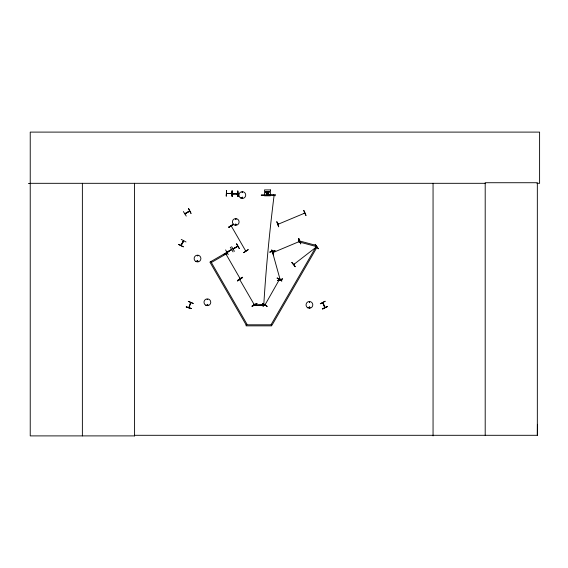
<?xml version="1.0" encoding="UTF-8"?>
<svg xmlns="http://www.w3.org/2000/svg" width="568" height="568" viewBox="0 0 568 568"><rect width="100%" height="100%" fill="white"/><g stroke="black" fill="none" stroke-linecap="round" stroke-linejoin="round"><path stroke-width="0.85" d="M536.945 183.315L539.6 183.315L539.6 132.103L30.232 132.103L30.232 435.897L134.588 435.897L134.517 435.301L537.335 435.301L537.413 424.317M293.642 264.333L294.188 264.141L293.713 264.518M294.139 264.205L293.819 264.468M293.755 264.482L316.71 246.739M325.066 307.437L324.91 307.096M277.88 224.154L278.434 223.913L277.979 224.346M304.143 213.17L304.767 213.106M197.011 260.939C197.92 262.828 198.204 259.64 197.096 260.833M197.167 260.982C197.912 262.423 197.863 259.746 197.21 261.159M197.82 255.721L197.266 255.87L197.756 255.586M207.639 299.514L207.093 299.364L207.675 299.442M207.867 304.796C206.369 306.5 207.391 302.822 207.803 305.044M235.997 219.205C235.393 218.062 235.471 220.221 236.025 219.056M236.103 224.488L235.479 224.75L235.897 224.211M236.21 224.616C235.202 222.585 235.237 226.398 236.21 224.367M242.074 192.247C243.061 191.352 242.117 193.34 242.153 192.055M241.819 197.6C243.182 195.846 242.628 199.503 241.876 197.479M309.077 307.316C309.73 308.644 309.879 306.386 309.155 307.245M309.958 307.409C308.594 308.999 309.148 305.84 309.908 307.281M268.195 193.226L266.988 193.226L266.57 194.284L265.746 191.565L269.438 191.565L266.946 194.284L265.746 191.565L266.676 193.432M185.431 213.603L184.898 213.66M189.123 211.218L189.627 211.211M189.641 211.161L184.99 213.824M231.609 249.459L226.98 252.071M231.652 249.679L227.051 252.313M233.192 249.082L233.597 248.798M237.325 246.711L237.729 246.192M233.171 249.04L237.616 246.228M188.803 307.636L190.578 302.623M183.663 240.875L180.858 245.397L183.499 240.654M265.029 304.846L279.364 279.584M279.491 279.79L279.094 280.059L279.527 279.676M225.865 253.399L225.972 254.017L225.666 253.498M240.094 278.597L225.652 253.527L226.114 253.853M245.475 250.666L245.93 250.949M245.696 251.063L245.44 250.552L245.88 250.864M239.93 278.263L240.143 278.618M239.824 279.747L254.301 304.782L254.045 304.27M254.081 304.384L254.528 304.668M254.528 304.618L254.208 304.171M186.24 307.018L191.437 308.601L186.247 306.997M190.841 302.68L188.981 307.7M242.032 197.522C243.324 196.627 241.975 198.942 242.082 197.344M207.703 304.981C207.412 303.532 206.681 305.669 207.611 305.03M309.666 302.19C309.162 300.919 309.226 303.191 309.666 301.92M254.911 305.236L254.94 304.753L263.964 304.817L263.957 305.293L254.258 305.47M316.113 246.966L316.703 246.789M322.681 302.765L324.818 307.551M325.066 307.501L322.873 302.616L322.816 303.156M237.147 193.61L237.751 193.61M178.423 244.389L183.279 246.831M181.213 239.384L185.992 241.961M183.649 240.825L181.057 245.49L183.734 240.782M183.315 246.768L178.437 244.368M264.858 304.704L265.291 304.32L265.022 304.796M279.307 279.634L279.094 280.059M279.229 280.201L279.506 279.747M233.029 248.905L237.68 246.221M272.498 252.064L272.576 251.532M197.799 261.237L197.437 261.394M267.592 192.545L269.438 191.565L266.946 194.284L268.195 194.057L268.195 191.565M232.44 193.61L234.194 193.809M237.261 193.581L237.786 193.887L235.976 193.809M231.907 193.511L226.561 193.518L231.978 193.546M266.57 194.284L269.438 191.565M315.212 244.339L318.321 248.805L315.19 244.361M316.341 247.066L316.66 246.775M295.09 266.761L291.76 262.473M184.969 213.554L189.527 210.962M272.889 252.348L273.35 252.185M273.407 252.412L272.889 252.618L299.627 241.4L299.237 241.599M228.812 226.987L233.498 224.246M228.918 227.164L233.597 224.417M223.366 254.755L228.087 252.078M237.978 280.059L242.664 277.312M237.552 280.933L242.089 277.937M252.093 306.124L256.928 303.631L252.085 306.116M252.128 306.18L256.814 303.433M252.227 306.351L256.913 303.61M189.726 211.161L185.069 213.802M186.269 216.11L183.35 211.53M225.602 249.906L228.251 254.649M230.303 247.194L233.05 251.872M236.679 243.771L239.369 248.486M228.031 251.723L230.736 250.161M234.151 248.45L236.849 246.895M211.353 262.508L227.03 253.456L226.497 252.547L209.911 262.118L246.1 324.804L246.1 325.854L271.618 325.854L271.618 324.804L246.1 324.804L247.016 324.271L210.827 261.592M234.428 251.34L231.652 246.675M325.109 301.274L320.281 303.774L325.095 301.253M322.546 308.751L327.502 306.535M276.857 221.74L278.703 226.852L276.822 221.754M303.667 210.522L305.861 215.485M278.384 223.934L278.071 224.303M278.455 224.111L278.008 224.303L304.718 213.128M304.192 213.149L304.696 212.936M272.917 252.575L273.421 252.362L272.981 252.575M309.681 307.835L309.304 307.884M275.026 250.545L269.8 252.007M269.85 252.206L275.082 250.765M279.946 279.023L279.839 279.562M299.478 241.194L299.251 241.62M232.894 193.865L232.34 193.858L237.701 193.794L232.34 193.61L232.93 193.638M226.66 193.276L227.094 193.305M242.472 198.076L241.996 197.948M245.603 250.46L245.901 250.85M232.269 196.45L232.305 191.018M238.07 196.414L237.736 190.99L238.049 196.414M28.4 183.528L30.232 183.521M30.232 183.315L485.2 183.315M267.372 191.643L267.805 191.643M266.988 191.87L268.195 191.87M268.195 192.701L266.988 192.701L266.988 191.565M237.786 193.873L232.411 193.887M266.988 194.057L268.195 194.057M266.648 194.888L268.756 194.888M261.259 195.037L274.067 194.938M268.202 195.165L269.544 195.172M261.259 195.186L268.756 195.264M274.067 195.25L269.544 194.938M231.978 196.109L232.049 190.685M262.885 304.058L263.438 304.065M262.842 304.136L263.481 304.136M262.863 304.512L263.453 304.512M262.97 305.335L263.495 305.335M262.934 305.591L263.531 305.591M262.913 305.967L263.545 305.967M262.949 306.038L263.502 306.046M225.858 253.449L226.107 253.875M254.294 304.739L254.073 304.32M231.446 193.511L231.921 193.305L226.639 193.546M264.638 305.47L264.042 305.236M186.332 306.77L191.43 308.637M272.633 251.631L272.739 251.993M277.12 278.221L281.842 280.904M291.916 262.352L295.268 266.626M322.908 302.701L324.868 307.657M231.403 225.858L231.652 226.277M231.488 226.376L231.247 225.95L245.717 251.028M240.086 278.1L240.342 278.498M238.091 280.251L242.621 277.248L237.559 280.94M236.487 243.885L239.199 248.585M303.923 210.416L306.046 215.407M298.647 238.766L300.777 243.757M279.96 279.08L280.123 279.584L272.37 251.702M237.814 190.983L237.843 196.414M232.035 191.025L232.064 196.45M537.335 435.301L537.335 182.726L485.2 182.726L485.2 435.301M433.057 183.315L433.057 435.897M275.274 194.412L275.274 195.775M274.067 194.412L274.067 195.775M134.509 183.315L134.588 435.897M82.374 183.315L82.374 435.897M263.751 305.47A189.826 20.178 -83.8 0 1 274.067 195.676M298.654 240.718L298.377 241.741L315.858 246.427L316.135 245.404L298.654 240.718M188.313 301.352L193.305 303.504L188.306 301.381M262.551 303.461L267.13 306.386L262.551 303.461M277.234 278.022L281.799 280.968L277.219 278.05M315.964 246.931L271.156 324.534L272.072 325.066L316.88 247.463L315.964 246.931M233.483 224.225L228.954 227.228L233.483 224.225M248.173 249.657L243.644 252.661L248.173 249.657M188.548 208.527L191.004 213.376L188.548 208.527M327.473 306.464L322.659 308.992L327.473 306.464M271.767 250.012L273.613 255.124L271.752 250.019M298.853 238.674L300.706 243.786L298.853 238.674M282.63 278.909L277.475 280.642L282.63 278.909M270.396 189.918L264.518 189.918L264.518 195.804L270.396 195.804L270.396 189.918M226.547 190.685L226.249 196.109L226.547 190.685M264.759 305.236L254.144 305.47L264.759 305.236M307.742 307.799A3.38 3.38 0 0 0 312.812 304.874A3.38 3.38 0 0 0 307.742 301.949A3.38 3.38 0 0 0 307.742 307.799M234.059 224.864A3.365 3.365 0 0 0 239.107 221.953A3.365 3.365 0 0 0 234.059 219.042A3.365 3.365 0 0 0 234.059 224.864M205.687 305.194A3.387 3.387 0 0 0 210.771 302.261A3.387 3.387 0 0 0 205.687 299.329A3.387 3.387 0 0 0 205.687 305.194M195.825 261.472A3.387 3.387 0 0 0 200.909 258.539A3.387 3.387 0 0 0 195.825 255.607A3.387 3.387 0 0 0 195.825 261.472M240.647 198.005A3.394 3.394 0 0 0 245.738 195.065A3.394 3.394 0 0 0 240.647 192.126A3.394 3.394 0 0 0 240.647 198.005"/></g></svg>
